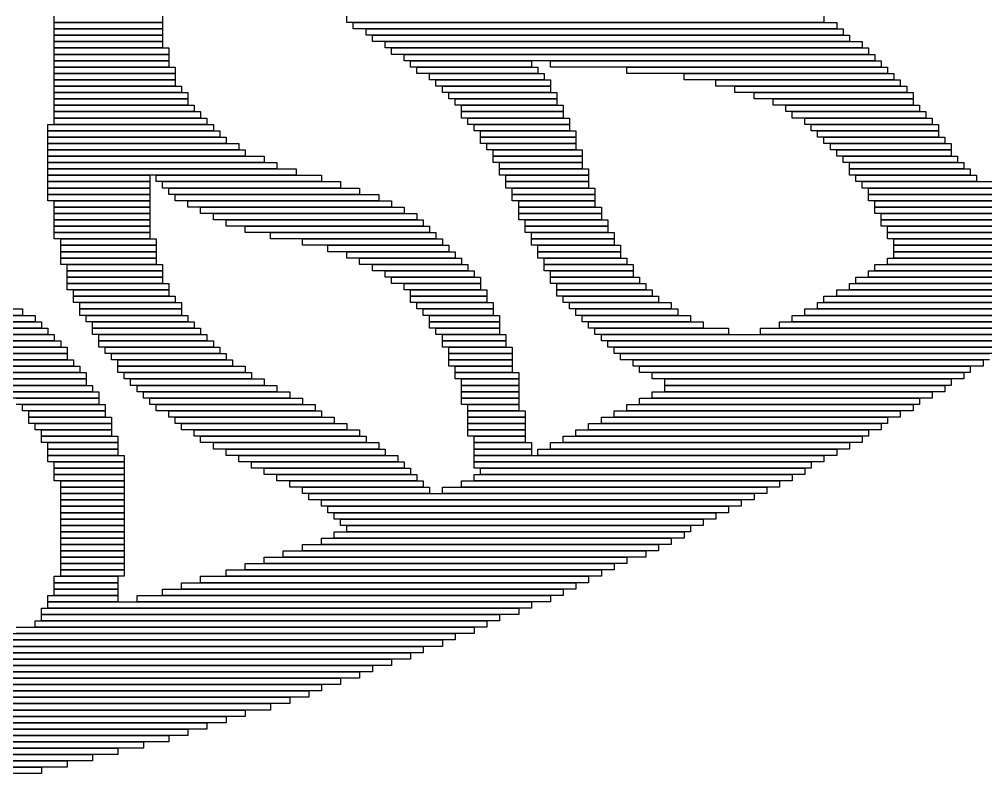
# Model space of a CAD drawing. Extents: x 48 to 975, y 50 to 982.
# Drawn here: x 608.5 to 760.4, y 62 to 180.5 of the extents above; entities that cross this region are included whole.
import ezdxf

# ---------------------------------------------------------------- set-up
doc = ezdxf.new("R2010")
doc.units = 0

msp = doc.modelspace()

# ---------------------------------------------------------------- linework, layer by layer
for p, q in [((614, 180), (614, 181)), ((631, 181), (631, 180)), ((660, 180), (660, 181)), ((735, 181), (735, 180)), ((631, 180), (614, 180)), ((614, 180), (631, 180)), ((614, 179), (614, 180)), ((631, 180), (631, 179)), ((735, 180), (660, 180)), ((661, 180), (737, 180)), ((661, 179), (661, 180)), ((737, 180), (737, 179)), ((631, 179), (614, 179)), ((614, 179), (631, 179)), ((614, 178), (614, 179)), ((631, 178), (614, 178)), ((614, 178), (631, 178)), ((614, 177), (614, 178)), ((631, 179), (631, 178)), ((631, 178), (631, 177)), ((737, 179), (661, 179)), ((663, 179), (738, 179)), ((663, 178), (663, 179)), ((738, 178), (663, 178)), ((664, 178), (739, 178)), ((664, 177), (664, 178)), ((738, 179), (738, 178)), ((739, 178), (739, 177)), ((631, 177), (614, 177)), ((614, 177), (631, 177)), ((614, 176), (614, 177)), ((631, 177), (631, 176)), ((739, 177), (664, 177)), ((666, 177), (741, 177)), ((666, 176), (666, 177)), ((741, 177), (741, 176)), ((631, 176), (614, 176)), ((614, 176), (632, 176)), ((614, 175), (614, 176)), ((632, 175), (614, 175)), ((614, 175), (632, 175)), ((614, 174), (614, 175)), ((632, 176), (632, 175)), ((632, 175), (632, 174)), ((741, 176), (666, 176)), ((667, 176), (742, 176)), ((667, 175), (667, 176)), ((742, 175), (667, 175)), ((669, 175), (743, 175)), ((669, 174), (669, 175)), ((742, 176), (742, 175)), ((743, 175), (743, 174)), ((632, 174), (614, 174)), ((614, 174), (632, 174)), ((614, 173), (614, 174)), ((632, 174), (632, 173)), ((743, 174), (669, 174)), ((670, 174), (689, 174)), ((670, 173), (670, 174)), ((689, 174), (689, 173)), ((692, 174), (744, 174)), ((692, 173), (692, 174)), ((744, 174), (744, 173)), ((632, 173), (614, 173)), ((614, 173), (633, 173)), ((614, 172), (614, 173)), ((633, 172), (614, 172)), ((614, 172), (633, 172)), ((614, 171), (614, 172)), ((633, 173), (633, 172)), ((633, 172), (633, 171)), ((689, 173), (670, 173)), ((671, 173), (690, 173)), ((671, 172), (671, 173)), ((690, 172), (671, 172)), ((673, 172), (691, 172)), ((673, 171), (673, 172)), ((690, 173), (690, 172)), ((691, 172), (691, 171)), ((744, 173), (692, 173)), ((704, 173), (745, 173)), ((704, 172), (704, 173)), ((745, 172), (704, 172)), ((713, 172), (746, 172)), ((713, 171), (713, 172)), ((745, 173), (745, 172)), ((746, 172), (746, 171)), ((633, 171), (614, 171)), ((614, 171), (633, 171)), ((614, 170), (614, 171)), ((633, 171), (633, 170)), ((691, 171), (673, 171)), ((674, 171), (692, 171)), ((674, 170), (674, 171)), ((692, 171), (692, 170)), ((746, 171), (713, 171)), ((718, 171), (747, 171)), ((718, 170), (718, 171)), ((747, 171), (747, 170)), ((633, 170), (614, 170)), ((614, 170), (634, 170)), ((614, 169), (614, 170)), ((634, 169), (614, 169)), ((614, 169), (635, 169)), ((614, 168), (614, 169)), ((634, 170), (634, 169)), ((635, 169), (635, 168)), ((692, 170), (674, 170)), ((675, 170), (692, 170)), ((675, 169), (675, 170)), ((692, 169), (675, 169)), ((676, 169), (693, 169)), ((676, 168), (676, 169)), ((692, 170), (692, 169)), ((693, 169), (693, 168)), ((747, 170), (718, 170)), ((721, 170), (748, 170)), ((721, 169), (721, 170)), ((748, 169), (721, 169)), ((724, 169), (749, 169)), ((724, 168), (724, 169)), ((748, 170), (748, 169)), ((749, 169), (749, 168)), ((635, 168), (614, 168)), ((614, 168), (635, 168)), ((614, 167), (614, 168)), ((635, 168), (635, 167)), ((693, 168), (676, 168)), ((677, 168), (693, 168)), ((677, 167), (677, 168)), ((693, 168), (693, 167)), ((749, 168), (724, 168)), ((727, 168), (749, 168)), ((727, 167), (727, 168)), ((749, 168), (749, 167)), ((635, 167), (614, 167)), ((614, 167), (636, 167)), ((614, 166), (614, 167)), ((636, 166), (614, 166)), ((614, 166), (637, 166)), ((614, 165), (614, 166)), ((636, 167), (636, 166)), ((637, 166), (637, 165)), ((693, 167), (677, 167)), ((678, 167), (694, 167)), ((678, 166), (678, 167)), ((694, 166), (678, 166)), ((678, 166), (694, 166)), ((678, 165), (678, 166)), ((694, 167), (694, 166)), ((694, 166), (694, 165)), ((749, 167), (727, 167)), ((729, 167), (750, 167)), ((729, 166), (729, 167)), ((750, 166), (729, 166)), ((730, 166), (751, 166)), ((730, 165), (730, 166)), ((750, 167), (750, 166)), ((751, 166), (751, 165)), ((637, 165), (614, 165)), ((614, 165), (638, 165)), ((614, 164), (614, 165)), ((638, 165), (638, 164)), ((694, 165), (678, 165)), ((679, 165), (695, 165)), ((679, 164), (679, 165)), ((695, 165), (695, 164)), ((751, 165), (730, 165)), ((732, 165), (752, 165)), ((732, 164), (732, 165)), ((752, 165), (752, 164)), ((613, 164), (639, 164)), ((613, 163), (613, 164)), ((639, 163), (613, 163)), ((613, 163), (640, 163)), ((613, 162), (613, 163)), ((638, 164), (614, 164)), ((639, 164), (639, 163)), ((640, 163), (640, 162)), ((695, 164), (679, 164)), ((680, 164), (695, 164)), ((680, 163), (680, 164)), ((695, 163), (680, 163)), ((681, 163), (696, 163)), ((681, 162), (681, 163)), ((695, 164), (695, 163)), ((696, 163), (696, 162)), ((752, 164), (732, 164)), ((733, 164), (753, 164)), ((733, 163), (733, 164)), ((753, 163), (733, 163)), ((734, 163), (753, 163)), ((734, 162), (734, 163)), ((753, 164), (753, 163)), ((753, 163), (753, 162)), ((640, 162), (613, 162)), ((613, 162), (641, 162)), ((613, 161), (613, 162)), ((641, 162), (641, 161)), ((696, 162), (681, 162)), ((681, 162), (696, 162)), ((681, 161), (681, 162)), ((696, 162), (696, 161)), ((753, 162), (734, 162)), ((735, 162), (754, 162)), ((735, 161), (735, 162)), ((754, 162), (754, 161)), ((641, 161), (613, 161)), ((613, 161), (643, 161)), ((613, 160), (613, 161)), ((643, 160), (613, 160)), ((613, 160), (644, 160)), ((613, 159), (613, 160)), ((643, 161), (643, 160)), ((644, 160), (644, 159)), ((696, 161), (681, 161)), ((682, 161), (696, 161)), ((682, 160), (682, 161)), ((696, 160), (682, 160)), ((683, 160), (697, 160)), ((683, 159), (683, 160)), ((696, 161), (696, 160)), ((697, 160), (697, 159)), ((754, 161), (735, 161)), ((736, 161), (755, 161)), ((736, 160), (736, 161)), ((755, 160), (736, 160)), ((737, 160), (755, 160)), ((737, 159), (737, 160)), ((755, 161), (755, 160)), ((755, 160), (755, 159)), ((644, 159), (613, 159)), ((613, 159), (647, 159)), ((613, 158), (613, 159)), ((647, 158), (613, 158)), ((613, 158), (649, 158)), ((613, 157), (613, 158)), ((647, 159), (647, 158)), ((649, 158), (649, 157)), ((697, 159), (683, 159)), ((683, 159), (697, 159)), ((683, 158), (683, 159)), ((697, 158), (683, 158)), ((684, 158), (697, 158)), ((684, 157), (684, 158)), ((697, 159), (697, 158)), ((697, 158), (697, 157)), ((755, 159), (737, 159)), ((738, 159), (756, 159)), ((738, 158), (738, 159)), ((756, 158), (738, 158)), ((739, 158), (757, 158)), ((739, 157), (739, 158)), ((756, 159), (756, 158)), ((757, 158), (757, 157)), ((649, 157), (613, 157)), ((613, 157), (652, 157)), ((613, 156), (613, 157)), ((652, 157), (652, 156)), ((697, 157), (684, 157)), ((684, 157), (698, 157)), ((684, 156), (684, 157)), ((698, 157), (698, 156)), ((757, 157), (739, 157)), ((739, 157), (758, 157)), ((739, 156), (739, 157)), ((758, 157), (758, 156)), ((652, 156), (613, 156)), ((613, 156), (629, 156)), ((613, 155), (613, 156)), ((629, 155), (613, 155)), ((613, 155), (629, 155)), ((613, 154), (613, 155)), ((629, 156), (629, 155)), ((629, 155), (629, 154)), ((630, 156), (656, 156)), ((630, 155), (630, 156)), ((656, 155), (630, 155)), ((631, 155), (659, 155)), ((631, 154), (631, 155)), ((656, 156), (656, 155)), ((659, 155), (659, 154)), ((698, 156), (684, 156)), ((685, 156), (698, 156)), ((685, 155), (685, 156)), ((698, 155), (685, 155)), ((685, 155), (698, 155)), ((685, 154), (685, 155)), ((698, 156), (698, 155)), ((698, 155), (698, 154)), ((758, 156), (739, 156)), ((740, 156), (759, 156)), ((740, 155), (740, 156)), ((759, 155), (740, 155)), ((741, 155), (799, 155)), ((741, 154), (741, 155)), ((759, 156), (759, 155)), ((629, 154), (613, 154)), ((613, 154), (629, 154)), ((613, 153), (613, 154)), ((629, 154), (629, 153)), ((659, 154), (631, 154)), ((632, 154), (662, 154)), ((632, 153), (632, 154)), ((662, 154), (662, 153)), ((698, 154), (685, 154)), ((686, 154), (699, 154)), ((686, 153), (686, 154)), ((699, 154), (699, 153)), ((799, 154), (741, 154)), ((742, 154), (797, 154)), ((742, 153), (742, 154)), ((629, 153), (613, 153)), ((613, 153), (629, 153)), ((613, 152), (613, 153)), ((629, 152), (613, 152)), ((614, 152), (629, 152)), ((614, 151), (614, 152)), ((629, 153), (629, 152)), ((629, 152), (629, 151)), ((662, 153), (632, 153)), ((633, 153), (665, 153)), ((633, 152), (633, 153)), ((665, 152), (633, 152)), ((635, 152), (667, 152)), ((635, 151), (635, 152)), ((665, 153), (665, 152)), ((667, 152), (667, 151)), ((699, 153), (686, 153)), ((686, 153), (699, 153)), ((686, 152), (686, 153)), ((699, 152), (686, 152)), ((687, 152), (699, 152)), ((687, 151), (687, 152)), ((699, 153), (699, 152)), ((699, 152), (699, 151)), ((797, 153), (742, 153)), ((742, 153), (796, 153)), ((742, 152), (742, 153)), ((796, 152), (742, 152)), ((743, 152), (795, 152)), ((743, 151), (743, 152)), ((629, 151), (614, 151)), ((614, 151), (629, 151)), ((614, 150), (614, 151)), ((629, 151), (629, 150)), ((667, 151), (635, 151)), ((637, 151), (669, 151)), ((637, 150), (637, 151)), ((669, 151), (669, 150)), ((699, 151), (687, 151)), ((687, 151), (700, 151)), ((687, 150), (687, 151)), ((700, 151), (700, 150)), ((795, 151), (743, 151)), ((743, 151), (793, 151)), ((743, 150), (743, 151)), ((629, 150), (614, 150)), ((614, 150), (629, 150)), ((614, 149), (614, 150)), ((629, 149), (614, 149)), ((614, 149), (629, 149)), ((614, 148), (614, 149)), ((629, 150), (629, 149)), ((629, 149), (629, 148)), ((669, 150), (637, 150)), ((639, 150), (671, 150)), ((639, 149), (639, 150)), ((671, 149), (639, 149)), ((641, 149), (672, 149)), ((641, 148), (641, 149)), ((671, 150), (671, 149)), ((672, 149), (672, 148)), ((700, 150), (687, 150)), ((687, 150), (700, 150)), ((687, 149), (687, 150)), ((700, 149), (687, 149)), ((688, 149), (701, 149)), ((688, 148), (688, 149)), ((700, 150), (700, 149)), ((701, 149), (701, 148)), ((793, 150), (743, 150)), ((744, 150), (792, 150)), ((744, 149), (744, 150)), ((792, 149), (744, 149)), ((744, 149), (791, 149)), ((744, 148), (744, 149)), ((629, 148), (614, 148)), ((614, 148), (629, 148)), ((614, 147), (614, 148)), ((629, 148), (629, 147)), ((672, 148), (641, 148)), ((644, 148), (673, 148)), ((644, 147), (644, 148)), ((673, 148), (673, 147)), ((701, 148), (688, 148)), ((688, 148), (701, 148)), ((688, 147), (688, 148)), ((701, 148), (701, 147)), ((791, 148), (744, 148)), ((745, 148), (790, 148)), ((745, 147), (745, 148)), ((629, 147), (614, 147)), ((614, 147), (629, 147)), ((614, 146), (614, 147)), ((629, 146), (614, 146)), ((615, 146), (630, 146)), ((615, 145), (615, 146)), ((629, 147), (629, 146)), ((630, 146), (630, 145)), ((673, 147), (644, 147)), ((648, 147), (674, 147)), ((648, 146), (648, 147)), ((674, 146), (648, 146)), ((653, 146), (675, 146)), ((653, 145), (653, 146)), ((674, 147), (674, 146)), ((675, 146), (675, 145)), ((701, 147), (688, 147)), ((689, 147), (702, 147)), ((689, 146), (689, 147)), ((702, 146), (689, 146)), ((689, 146), (702, 146)), ((689, 145), (689, 146)), ((702, 147), (702, 146)), ((702, 146), (702, 145)), ((790, 147), (745, 147)), ((745, 147), (788, 147)), ((745, 146), (745, 147)), ((788, 146), (745, 146)), ((746, 146), (787, 146)), ((746, 145), (746, 146)), ((630, 145), (615, 145)), ((615, 145), (630, 145)), ((615, 144), (615, 145)), ((630, 145), (630, 144)), ((675, 145), (653, 145)), ((657, 145), (676, 145)), ((657, 144), (657, 145)), ((676, 145), (676, 144)), ((702, 145), (689, 145)), ((690, 145), (703, 145)), ((690, 144), (690, 145)), ((703, 145), (703, 144)), ((787, 145), (746, 145)), ((746, 145), (786, 145)), ((746, 144), (746, 145)), ((630, 144), (615, 144)), ((615, 144), (630, 144)), ((615, 143), (615, 144)), ((630, 143), (615, 143)), ((615, 143), (630, 143)), ((615, 142), (615, 143)), ((630, 144), (630, 143)), ((630, 143), (630, 142)), ((676, 144), (657, 144)), ((660, 144), (677, 144)), ((660, 143), (660, 144)), ((677, 143), (660, 143)), ((662, 143), (678, 143)), ((662, 142), (662, 143)), ((677, 144), (677, 143)), ((678, 143), (678, 142)), ((703, 144), (690, 144)), ((690, 144), (703, 144)), ((690, 143), (690, 144)), ((703, 143), (690, 143)), ((691, 143), (704, 143)), ((691, 142), (691, 143)), ((703, 144), (703, 143)), ((704, 143), (704, 142)), ((745, 143), (783, 143)), ((745, 142), (745, 143)), ((786, 144), (746, 144)), ((746, 144), (784, 144)), ((746, 143), (746, 144)), ((784, 143), (746, 143)), ((630, 142), (615, 142)), ((616, 142), (631, 142)), ((616, 141), (616, 142)), ((631, 142), (631, 141)), ((678, 142), (662, 142)), ((664, 142), (679, 142)), ((664, 141), (664, 142)), ((679, 142), (679, 141)), ((704, 142), (691, 142)), ((691, 142), (705, 142)), ((691, 141), (691, 142)), ((705, 142), (705, 141)), ((743, 142), (782, 142)), ((743, 141), (743, 142)), ((783, 142), (745, 142)), ((631, 141), (616, 141)), ((616, 141), (631, 141)), ((616, 140), (616, 141)), ((631, 140), (616, 140)), ((616, 140), (631, 140)), ((616, 139), (616, 140)), ((631, 141), (631, 140)), ((631, 140), (631, 139)), ((679, 141), (664, 141)), ((666, 141), (680, 141)), ((666, 140), (666, 141)), ((680, 140), (666, 140)), ((667, 140), (681, 140)), ((667, 139), (667, 140)), ((680, 141), (680, 140)), ((681, 140), (681, 139)), ((705, 141), (691, 141)), ((692, 141), (705, 141)), ((692, 140), (692, 141)), ((705, 140), (692, 140)), ((692, 140), (706, 140)), ((692, 139), (692, 140)), ((705, 141), (705, 140)), ((706, 140), (706, 139)), ((740, 140), (779, 140)), ((740, 139), (740, 140)), ((742, 141), (780, 141)), ((742, 140), (742, 141)), ((780, 140), (742, 140)), ((782, 141), (743, 141)), ((631, 139), (616, 139)), ((616, 139), (632, 139)), ((616, 138), (616, 139)), ((632, 139), (632, 138)), ((681, 139), (667, 139)), ((669, 139), (681, 139)), ((669, 138), (669, 139)), ((681, 139), (681, 138)), ((706, 139), (692, 139)), ((693, 139), (707, 139)), ((693, 138), (693, 139)), ((707, 139), (707, 138)), ((739, 139), (777, 139)), ((739, 138), (739, 139)), ((779, 139), (740, 139)), ((632, 138), (616, 138)), ((617, 138), (632, 138)), ((617, 137), (617, 138)), ((632, 137), (617, 137)), ((617, 137), (633, 137)), ((617, 136), (617, 137)), ((632, 138), (632, 137)), ((633, 137), (633, 136)), ((681, 138), (669, 138)), ((670, 138), (682, 138)), ((670, 137), (670, 138)), ((682, 137), (670, 137)), ((670, 137), (682, 137)), ((670, 136), (670, 137)), ((682, 138), (682, 137)), ((682, 137), (682, 136)), ((707, 138), (693, 138)), ((693, 138), (708, 138)), ((693, 137), (693, 138)), ((708, 137), (693, 137)), ((694, 137), (709, 137)), ((694, 136), (694, 137)), ((708, 138), (708, 137)), ((709, 137), (709, 136)), ((735, 137), (775, 137)), ((735, 136), (735, 137)), ((737, 138), (776, 138)), ((737, 137), (737, 138)), ((776, 137), (737, 137)), ((777, 138), (739, 138)), ((633, 136), (617, 136)), ((618, 136), (634, 136)), ((618, 135), (618, 136)), ((634, 136), (634, 135)), ((682, 136), (670, 136)), ((671, 136), (683, 136)), ((671, 135), (671, 136)), ((683, 136), (683, 135)), ((709, 136), (694, 136)), ((695, 136), (711, 136)), ((695, 135), (695, 136)), ((711, 136), (711, 135)), ((734, 136), (773, 136)), ((734, 135), (734, 136)), ((775, 136), (735, 136)), ((571, 135), (609, 135)), ((609, 134), (571, 134)), ((573, 134), (611, 134)), ((609, 135), (609, 134)), ((611, 134), (611, 133)), ((634, 135), (618, 135)), ((618, 135), (634, 135)), ((618, 134), (618, 135)), ((634, 134), (618, 134)), ((619, 134), (635, 134)), ((619, 133), (619, 134)), ((634, 135), (634, 134)), ((635, 134), (635, 133)), ((683, 135), (671, 135)), ((672, 135), (683, 135)), ((672, 134), (672, 135)), ((683, 134), (672, 134)), ((673, 134), (684, 134)), ((673, 133), (673, 134)), ((683, 135), (683, 134)), ((684, 134), (684, 133)), ((711, 135), (695, 135)), ((696, 135), (712, 135)), ((696, 134), (696, 135)), ((712, 134), (696, 134)), ((697, 134), (714, 134)), ((697, 133), (697, 134)), ((712, 135), (712, 134)), ((714, 134), (714, 133)), ((730, 134), (770, 134)), ((730, 133), (730, 134)), ((732, 135), (772, 135)), ((732, 134), (732, 135)), ((772, 134), (732, 134)), ((773, 135), (734, 135)), ((611, 133), (573, 133)), ((574, 133), (612, 133)), ((612, 133), (612, 132)), ((635, 133), (619, 133)), ((620, 133), (636, 133)), ((620, 132), (620, 133)), ((636, 133), (636, 132)), ((684, 133), (673, 133)), ((673, 133), (684, 133)), ((673, 132), (673, 133)), ((684, 133), (684, 132)), ((714, 133), (697, 133)), ((698, 133), (716, 133)), ((698, 132), (698, 133)), ((716, 133), (716, 132)), ((728, 133), (769, 133)), ((728, 132), (728, 133)), ((770, 133), (730, 133)), ((612, 132), (574, 132)), ((575, 132), (613, 132)), ((613, 131), (575, 131)), ((592, 131), (614, 131)), ((613, 132), (613, 131)), ((614, 131), (614, 130)), ((636, 132), (620, 132)), ((620, 132), (637, 132)), ((620, 131), (620, 132)), ((637, 131), (620, 131)), ((621, 131), (638, 131)), ((621, 130), (621, 131)), ((637, 132), (637, 131)), ((638, 131), (638, 130)), ((684, 132), (673, 132)), ((674, 132), (684, 132)), ((674, 131), (674, 132)), ((684, 131), (674, 131)), ((675, 131), (685, 131)), ((675, 130), (675, 131)), ((684, 132), (684, 131)), ((685, 131), (685, 130)), ((716, 132), (698, 132)), ((699, 132), (720, 132)), ((699, 131), (699, 132)), ((720, 131), (699, 131)), ((700, 131), (766, 131)), ((700, 130), (700, 131)), ((720, 132), (720, 131)), ((725, 132), (767, 132)), ((725, 131), (725, 132)), ((767, 131), (725, 131)), ((769, 132), (728, 132)), ((614, 130), (592, 130)), ((595, 130), (615, 130)), ((615, 130), (615, 129)), ((638, 130), (621, 130)), ((621, 130), (639, 130)), ((621, 129), (621, 130)), ((639, 130), (639, 129)), ((685, 130), (675, 130)), ((675, 130), (685, 130)), ((675, 129), (675, 130)), ((685, 130), (685, 129)), ((766, 130), (700, 130)), ((701, 130), (764, 130)), ((701, 129), (701, 130)), ((615, 129), (595, 129)), ((597, 129), (616, 129)), ((616, 128), (597, 128)), ((599, 128), (616, 128)), ((616, 129), (616, 128)), ((616, 128), (616, 127)), ((639, 129), (621, 129)), ((622, 129), (640, 129)), ((622, 128), (622, 129)), ((640, 128), (622, 128)), ((623, 128), (641, 128)), ((623, 127), (623, 128)), ((640, 129), (640, 128)), ((641, 128), (641, 127)), ((685, 129), (675, 129)), ((676, 129), (686, 129)), ((676, 128), (676, 129)), ((686, 128), (676, 128)), ((676, 128), (686, 128)), ((676, 127), (676, 128)), ((686, 129), (686, 128)), ((686, 128), (686, 127)), ((764, 129), (701, 129)), ((702, 129), (763, 129)), ((702, 128), (702, 129)), ((763, 128), (702, 128)), ((703, 128), (761, 128)), ((703, 127), (703, 128)), ((616, 127), (599, 127)), ((601, 127), (617, 127)), ((617, 127), (617, 126)), ((641, 127), (623, 127)), ((624, 127), (642, 127)), ((624, 126), (624, 127)), ((642, 127), (642, 126)), ((686, 127), (676, 127)), ((676, 127), (686, 127)), ((676, 126), (676, 127)), ((686, 127), (686, 126)), ((761, 127), (703, 127)), ((705, 127), (760, 127)), ((705, 126), (705, 127)), ((760, 127), (760, 126)), ((617, 126), (601, 126)), ((602, 126), (618, 126)), ((618, 125), (602, 125)), ((604, 125), (619, 125)), ((618, 126), (618, 125)), ((619, 125), (619, 124)), ((642, 126), (624, 126)), ((624, 126), (644, 126)), ((624, 125), (624, 126)), ((644, 125), (624, 125)), ((625, 125), (645, 125)), ((625, 124), (625, 125)), ((644, 126), (644, 125)), ((645, 125), (645, 124)), ((686, 126), (676, 126)), ((677, 126), (686, 126)), ((677, 125), (677, 126)), ((686, 125), (677, 125)), ((677, 125), (687, 125)), ((677, 124), (677, 125)), ((686, 126), (686, 125)), ((687, 125), (687, 124)), ((760, 126), (705, 126)), ((706, 126), (758, 126)), ((706, 125), (706, 126)), ((758, 125), (706, 125)), ((708, 125), (757, 125)), ((708, 124), (708, 125)), ((757, 125), (757, 124)), ((758, 126), (758, 125)), ((619, 124), (604, 124)), ((605, 124), (619, 124)), ((619, 124), (619, 123)), ((645, 124), (625, 124)), ((626, 124), (647, 124)), ((626, 123), (626, 124)), ((647, 124), (647, 123)), ((687, 124), (677, 124)), ((678, 124), (687, 124)), ((678, 123), (678, 124)), ((687, 124), (687, 123)), ((757, 124), (708, 124)), ((710, 124), (755, 124)), ((710, 123), (710, 124)), ((755, 124), (755, 123)), ((619, 123), (605, 123)), ((606, 123), (620, 123)), ((620, 122), (606, 122)), ((607, 122), (621, 122)), ((620, 123), (620, 122)), ((621, 122), (621, 121)), ((647, 123), (626, 123)), ((627, 123), (649, 123)), ((627, 122), (627, 123)), ((649, 122), (627, 122)), ((628, 122), (651, 122)), ((628, 121), (628, 122)), ((649, 123), (649, 122)), ((651, 122), (651, 121)), ((687, 123), (678, 123)), ((678, 123), (687, 123)), ((678, 122), (678, 123)), ((687, 122), (678, 122)), ((678, 122), (687, 122)), ((678, 121), (678, 122)), ((687, 123), (687, 122)), ((687, 122), (687, 121)), ((708, 122), (752, 122)), ((708, 121), (708, 122)), ((755, 123), (710, 123)), ((710, 123), (754, 123)), ((710, 122), (710, 123)), ((754, 122), (710, 122)), ((752, 122), (752, 121)), ((754, 123), (754, 122)), ((621, 121), (607, 121)), ((608, 121), (621, 121)), ((621, 121), (621, 120)), ((651, 121), (628, 121)), ((629, 121), (653, 121)), ((629, 120), (629, 121)), ((653, 121), (653, 120)), ((687, 121), (678, 121)), ((678, 121), (687, 121)), ((678, 120), (678, 121)), ((687, 121), (687, 120)), ((706, 121), (750, 121)), ((706, 120), (706, 121)), ((752, 121), (708, 121)), ((750, 121), (750, 120)), ((621, 120), (608, 120)), ((609, 120), (622, 120)), ((609, 119), (609, 120)), ((622, 119), (609, 119)), ((610, 119), (622, 119)), ((610, 118), (610, 119)), ((622, 120), (622, 119)), ((622, 119), (622, 118)), ((653, 120), (629, 120)), ((630, 120), (655, 120)), ((630, 119), (630, 120)), ((655, 119), (630, 119)), ((632, 119), (656, 119)), ((632, 118), (632, 119)), ((655, 120), (655, 119)), ((656, 119), (656, 118)), ((687, 120), (678, 120)), ((679, 120), (687, 120)), ((679, 119), (679, 120)), ((687, 119), (679, 119)), ((679, 119), (688, 119)), ((679, 118), (679, 119)), ((687, 120), (687, 119)), ((688, 119), (688, 118)), ((702, 119), (747, 119)), ((702, 118), (702, 119)), ((704, 120), (749, 120)), ((704, 119), (704, 120)), ((749, 119), (704, 119)), ((750, 120), (706, 120)), ((747, 119), (747, 118)), ((749, 120), (749, 119)), ((622, 118), (610, 118)), ((610, 118), (623, 118)), ((610, 117), (610, 118)), ((623, 117), (610, 117)), ((611, 117), (623, 117)), ((611, 116), (611, 117)), ((623, 118), (623, 117)), ((623, 117), (623, 116)), ((656, 118), (632, 118)), ((633, 118), (658, 118)), ((633, 117), (633, 118)), ((658, 117), (633, 117)), ((634, 117), (660, 117)), ((634, 116), (634, 117)), ((658, 118), (658, 117)), ((660, 117), (660, 116)), ((688, 118), (679, 118)), ((679, 118), (688, 118)), ((679, 117), (679, 118)), ((688, 117), (679, 117)), ((679, 117), (688, 117)), ((679, 116), (679, 117)), ((688, 118), (688, 117)), ((688, 117), (688, 116)), ((698, 117), (744, 117)), ((698, 116), (698, 117)), ((700, 118), (745, 118)), ((700, 117), (700, 118)), ((745, 117), (700, 117)), ((747, 118), (702, 118)), ((744, 117), (744, 116)), ((745, 118), (745, 117)), ((623, 116), (611, 116)), ((612, 116), (623, 116)), ((612, 115), (612, 116)), ((623, 116), (623, 115)), ((660, 116), (634, 116)), ((636, 116), (662, 116)), ((636, 115), (636, 116)), ((662, 116), (662, 115)), ((688, 116), (679, 116)), ((679, 116), (688, 116)), ((679, 115), (679, 116)), ((688, 116), (688, 115)), ((696, 116), (742, 116)), ((696, 115), (696, 116)), ((744, 116), (698, 116)), ((742, 116), (742, 115)), ((623, 115), (612, 115)), ((612, 115), (624, 115)), ((612, 114), (612, 115)), ((624, 114), (612, 114)), ((613, 114), (624, 114)), ((613, 113), (613, 114)), ((624, 115), (624, 114)), ((624, 114), (624, 113)), ((662, 115), (636, 115)), ((637, 115), (663, 115)), ((637, 114), (637, 115)), ((663, 114), (637, 114)), ((639, 114), (665, 114)), ((639, 113), (639, 114)), ((663, 115), (663, 114)), ((665, 114), (665, 113)), ((688, 115), (679, 115)), ((680, 115), (688, 115)), ((680, 114), (680, 115)), ((688, 114), (680, 114)), ((680, 114), (689, 114)), ((680, 113), (680, 114)), ((688, 115), (688, 114)), ((689, 114), (689, 113)), ((692, 114), (739, 114)), ((692, 113), (692, 114)), ((694, 115), (741, 115)), ((694, 114), (694, 115)), ((741, 114), (694, 114)), ((742, 115), (696, 115)), ((739, 114), (739, 113)), ((741, 115), (741, 114)), ((624, 113), (613, 113)), ((613, 113), (624, 113)), ((613, 112), (613, 113)), ((624, 113), (624, 112)), ((665, 113), (639, 113)), ((641, 113), (666, 113)), ((641, 112), (641, 113)), ((666, 113), (666, 112)), ((689, 113), (680, 113)), ((680, 113), (689, 113)), ((680, 112), (680, 113)), ((689, 113), (689, 112)), ((690, 113), (737, 113)), ((690, 112), (690, 113)), ((739, 113), (692, 113)), ((737, 113), (737, 112)), ((624, 112), (613, 112)), ((613, 112), (625, 112)), ((613, 111), (613, 112)), ((625, 111), (613, 111)), ((614, 111), (625, 111)), ((614, 110), (614, 111)), ((625, 112), (625, 111)), ((625, 111), (625, 110)), ((666, 112), (641, 112)), ((643, 112), (668, 112)), ((643, 111), (643, 112)), ((668, 111), (643, 111)), ((645, 111), (669, 111)), ((645, 110), (645, 111)), ((668, 112), (668, 111)), ((669, 111), (669, 110)), ((689, 112), (680, 112)), ((680, 112), (735, 112)), ((680, 111), (680, 112)), ((735, 111), (680, 111)), ((680, 111), (733, 111)), ((680, 110), (680, 111)), ((737, 112), (690, 112)), ((733, 111), (733, 110)), ((735, 112), (735, 111)), ((625, 110), (614, 110)), ((614, 110), (625, 110)), ((614, 109), (614, 110)), ((625, 110), (625, 109)), ((669, 110), (645, 110)), ((647, 110), (670, 110)), ((647, 109), (647, 110)), ((670, 110), (670, 109)), ((733, 110), (680, 110)), ((681, 110), (732, 110)), ((681, 109), (681, 110)), ((732, 110), (732, 109)), ((625, 109), (614, 109)), ((614, 109), (625, 109)), ((614, 108), (614, 109)), ((625, 108), (614, 108)), ((615, 108), (625, 108)), ((615, 107), (615, 108)), ((625, 109), (625, 108)), ((625, 108), (625, 107)), ((670, 109), (647, 109)), ((649, 109), (671, 109)), ((649, 108), (649, 109)), ((671, 108), (649, 108)), ((651, 108), (672, 108)), ((651, 107), (651, 108)), ((671, 109), (671, 108)), ((672, 108), (672, 107)), ((678, 108), (728, 108)), ((678, 107), (678, 108)), ((680, 109), (730, 109)), ((680, 108), (680, 109)), ((730, 108), (680, 108)), ((732, 109), (681, 109)), ((728, 108), (728, 107)), ((730, 109), (730, 108)), ((625, 107), (615, 107)), ((615, 107), (625, 107)), ((615, 106), (615, 107)), ((625, 107), (625, 106)), ((672, 107), (651, 107)), ((653, 107), (673, 107)), ((653, 106), (653, 107)), ((673, 107), (673, 106)), ((675, 107), (726, 107)), ((675, 106), (675, 107)), ((728, 107), (678, 107)), ((726, 107), (726, 106)), ((625, 106), (615, 106)), ((615, 106), (625, 106)), ((615, 105), (615, 106)), ((625, 105), (615, 105)), ((615, 105), (625, 105)), ((615, 104), (615, 105)), ((625, 106), (625, 105)), ((625, 105), (625, 104)), ((673, 106), (653, 106)), ((654, 106), (724, 106)), ((654, 105), (654, 106)), ((724, 105), (654, 105)), ((656, 105), (722, 105)), ((656, 104), (656, 105)), ((726, 106), (675, 106)), ((722, 105), (722, 104)), ((724, 106), (724, 105)), ((625, 104), (615, 104)), ((615, 104), (625, 104)), ((615, 103), (615, 104)), ((625, 104), (625, 103)), ((722, 104), (656, 104)), ((657, 104), (720, 104)), ((657, 103), (657, 104)), ((720, 104), (720, 103)), ((625, 103), (615, 103)), ((615, 103), (625, 103)), ((615, 102), (615, 103)), ((625, 102), (615, 102)), ((615, 102), (625, 102)), ((615, 101), (615, 102)), ((625, 103), (625, 102)), ((625, 102), (625, 101)), ((720, 103), (657, 103)), ((658, 103), (718, 103)), ((658, 102), (658, 103)), ((718, 102), (658, 102)), ((659, 102), (716, 102)), ((659, 101), (659, 102)), ((716, 102), (716, 101)), ((718, 103), (718, 102)), ((625, 101), (615, 101)), ((615, 101), (625, 101)), ((615, 100), (615, 101)), ((625, 101), (625, 100)), ((716, 101), (659, 101)), ((660, 101), (714, 101)), ((660, 100), (660, 101)), ((714, 101), (714, 100)), ((625, 100), (615, 100)), ((615, 100), (625, 100)), ((615, 99), (615, 100)), ((625, 99), (615, 99)), ((615, 99), (625, 99)), ((615, 98), (615, 99)), ((625, 100), (625, 99)), ((625, 99), (625, 98)), ((656, 99), (711, 99)), ((656, 98), (656, 99)), ((658, 100), (713, 100)), ((658, 99), (658, 100)), ((713, 99), (658, 99)), ((714, 100), (660, 100)), ((711, 99), (711, 98)), ((713, 100), (713, 99)), ((625, 98), (615, 98)), ((615, 98), (625, 98)), ((615, 97), (615, 98)), ((625, 98), (625, 97)), ((653, 98), (709, 98)), ((653, 97), (653, 98)), ((711, 98), (656, 98)), ((709, 98), (709, 97)), ((625, 97), (615, 97)), ((615, 97), (625, 97)), ((615, 96), (615, 97)), ((625, 96), (615, 96)), ((615, 96), (625, 96)), ((615, 95), (615, 96)), ((625, 97), (625, 96)), ((625, 96), (625, 95)), ((647, 96), (704, 96)), ((647, 95), (647, 96)), ((650, 97), (707, 97)), ((650, 96), (650, 97)), ((707, 96), (650, 96)), ((709, 97), (653, 97)), ((704, 96), (704, 95)), ((707, 97), (707, 96)), ((625, 95), (615, 95)), ((615, 95), (625, 95)), ((615, 94), (615, 95)), ((625, 95), (625, 94)), ((644, 95), (702, 95)), ((644, 94), (644, 95)), ((704, 95), (647, 95)), ((702, 95), (702, 94)), ((614, 93), (624, 93)), ((614, 92), (614, 93)), ((625, 94), (615, 94)), ((615, 94), (625, 94)), ((615, 93), (615, 94)), ((625, 93), (615, 93)), ((624, 93), (624, 92)), ((625, 94), (625, 93)), ((637, 93), (698, 93)), ((637, 92), (637, 93)), ((641, 94), (700, 94)), ((641, 93), (641, 94)), ((700, 93), (641, 93)), ((702, 94), (644, 94)), ((698, 93), (698, 92)), ((700, 94), (700, 93)), ((624, 92), (614, 92)), ((614, 92), (624, 92)), ((614, 91), (614, 92)), ((624, 92), (624, 91)), ((634, 92), (696, 92)), ((634, 91), (634, 92)), ((698, 92), (637, 92)), ((696, 92), (696, 91)), ((613, 90), (624, 90)), ((613, 89), (613, 90)), ((624, 91), (614, 91)), ((614, 91), (624, 91)), ((614, 90), (614, 91)), ((624, 90), (614, 90)), ((624, 91), (624, 90)), ((624, 90), (624, 89)), ((627, 90), (692, 90)), ((627, 89), (627, 90)), ((631, 91), (694, 91)), ((631, 90), (631, 91)), ((694, 90), (631, 90)), ((696, 91), (634, 91)), ((692, 90), (692, 89)), ((694, 91), (694, 90)), ((624, 89), (613, 89)), ((613, 89), (689, 89)), ((613, 88), (613, 89)), ((692, 89), (627, 89)), ((689, 89), (689, 88)), ((612, 88), (687, 88)), ((612, 87), (612, 88)), ((687, 87), (612, 87)), ((612, 87), (684, 87)), ((612, 86), (612, 87)), ((689, 88), (613, 88)), ((684, 87), (684, 86)), ((687, 88), (687, 87)), ((611, 86), (682, 86)), ((611, 85), (611, 86)), ((684, 86), (612, 86)), ((682, 86), (682, 85)), ((604, 84), (677, 84)), ((608, 85), (680, 85)), ((680, 84), (608, 84)), ((682, 85), (611, 85)), ((677, 84), (677, 83)), ((680, 85), (680, 84)), ((600, 83), (675, 83)), ((677, 83), (604, 83)), ((675, 83), (675, 82)), ((590, 81), (670, 81)), ((595, 82), (672, 82)), ((672, 81), (595, 81)), ((675, 82), (600, 82)), ((670, 81), (670, 80)), ((672, 82), (672, 81)), ((579, 80), (667, 80)), ((667, 79), (579, 79)), ((579, 79), (664, 79)), ((670, 80), (590, 80)), ((664, 79), (664, 78)), ((667, 80), (667, 79)), ((572, 78), (662, 78)), ((664, 78), (579, 78)), ((662, 78), (662, 77)), ((551, 77), (659, 77)), ((659, 76), (551, 76)), ((551, 76), (656, 76)), ((662, 77), (572, 77)), ((656, 76), (656, 75)), ((659, 77), (659, 76)), ((545, 75), (654, 75)), ((656, 75), (551, 75)), ((654, 75), (654, 74)), ((376, 73), (648, 73)), ((529, 74), (651, 74)), ((651, 73), (529, 73)), ((654, 74), (545, 74)), ((648, 73), (648, 72)), ((651, 74), (651, 73)), ((648, 72), (376, 72)), ((379, 72), (644, 72)), ((644, 72), (644, 71)), ((644, 71), (379, 71)), ((382, 71), (641, 71)), ((641, 70), (382, 70)), ((385, 70), (638, 70)), ((638, 70), (638, 69)), ((641, 71), (641, 70)), ((638, 69), (385, 69)), ((389, 69), (635, 69)), ((635, 69), (635, 68)), ((635, 68), (389, 68)), ((392, 68), (632, 68)), ((632, 67), (392, 67)), ((395, 67), (628, 67)), ((628, 67), (628, 66)), ((632, 68), (632, 67)), ((628, 66), (395, 66)), ((399, 66), (624, 66)), ((624, 66), (624, 65)), ((624, 65), (399, 65)), ((402, 65), (620, 65)), ((620, 64), (402, 64)), ((406, 64), (616, 64)), ((616, 64), (616, 63)), ((620, 65), (620, 64)), ((616, 63), (406, 63)), ((411, 63), (612, 63)), ((612, 63), (612, 62)), ((612, 62), (411, 62))]:
    msp.add_line(p, q)

doc.saveas('drawing.dxf')
